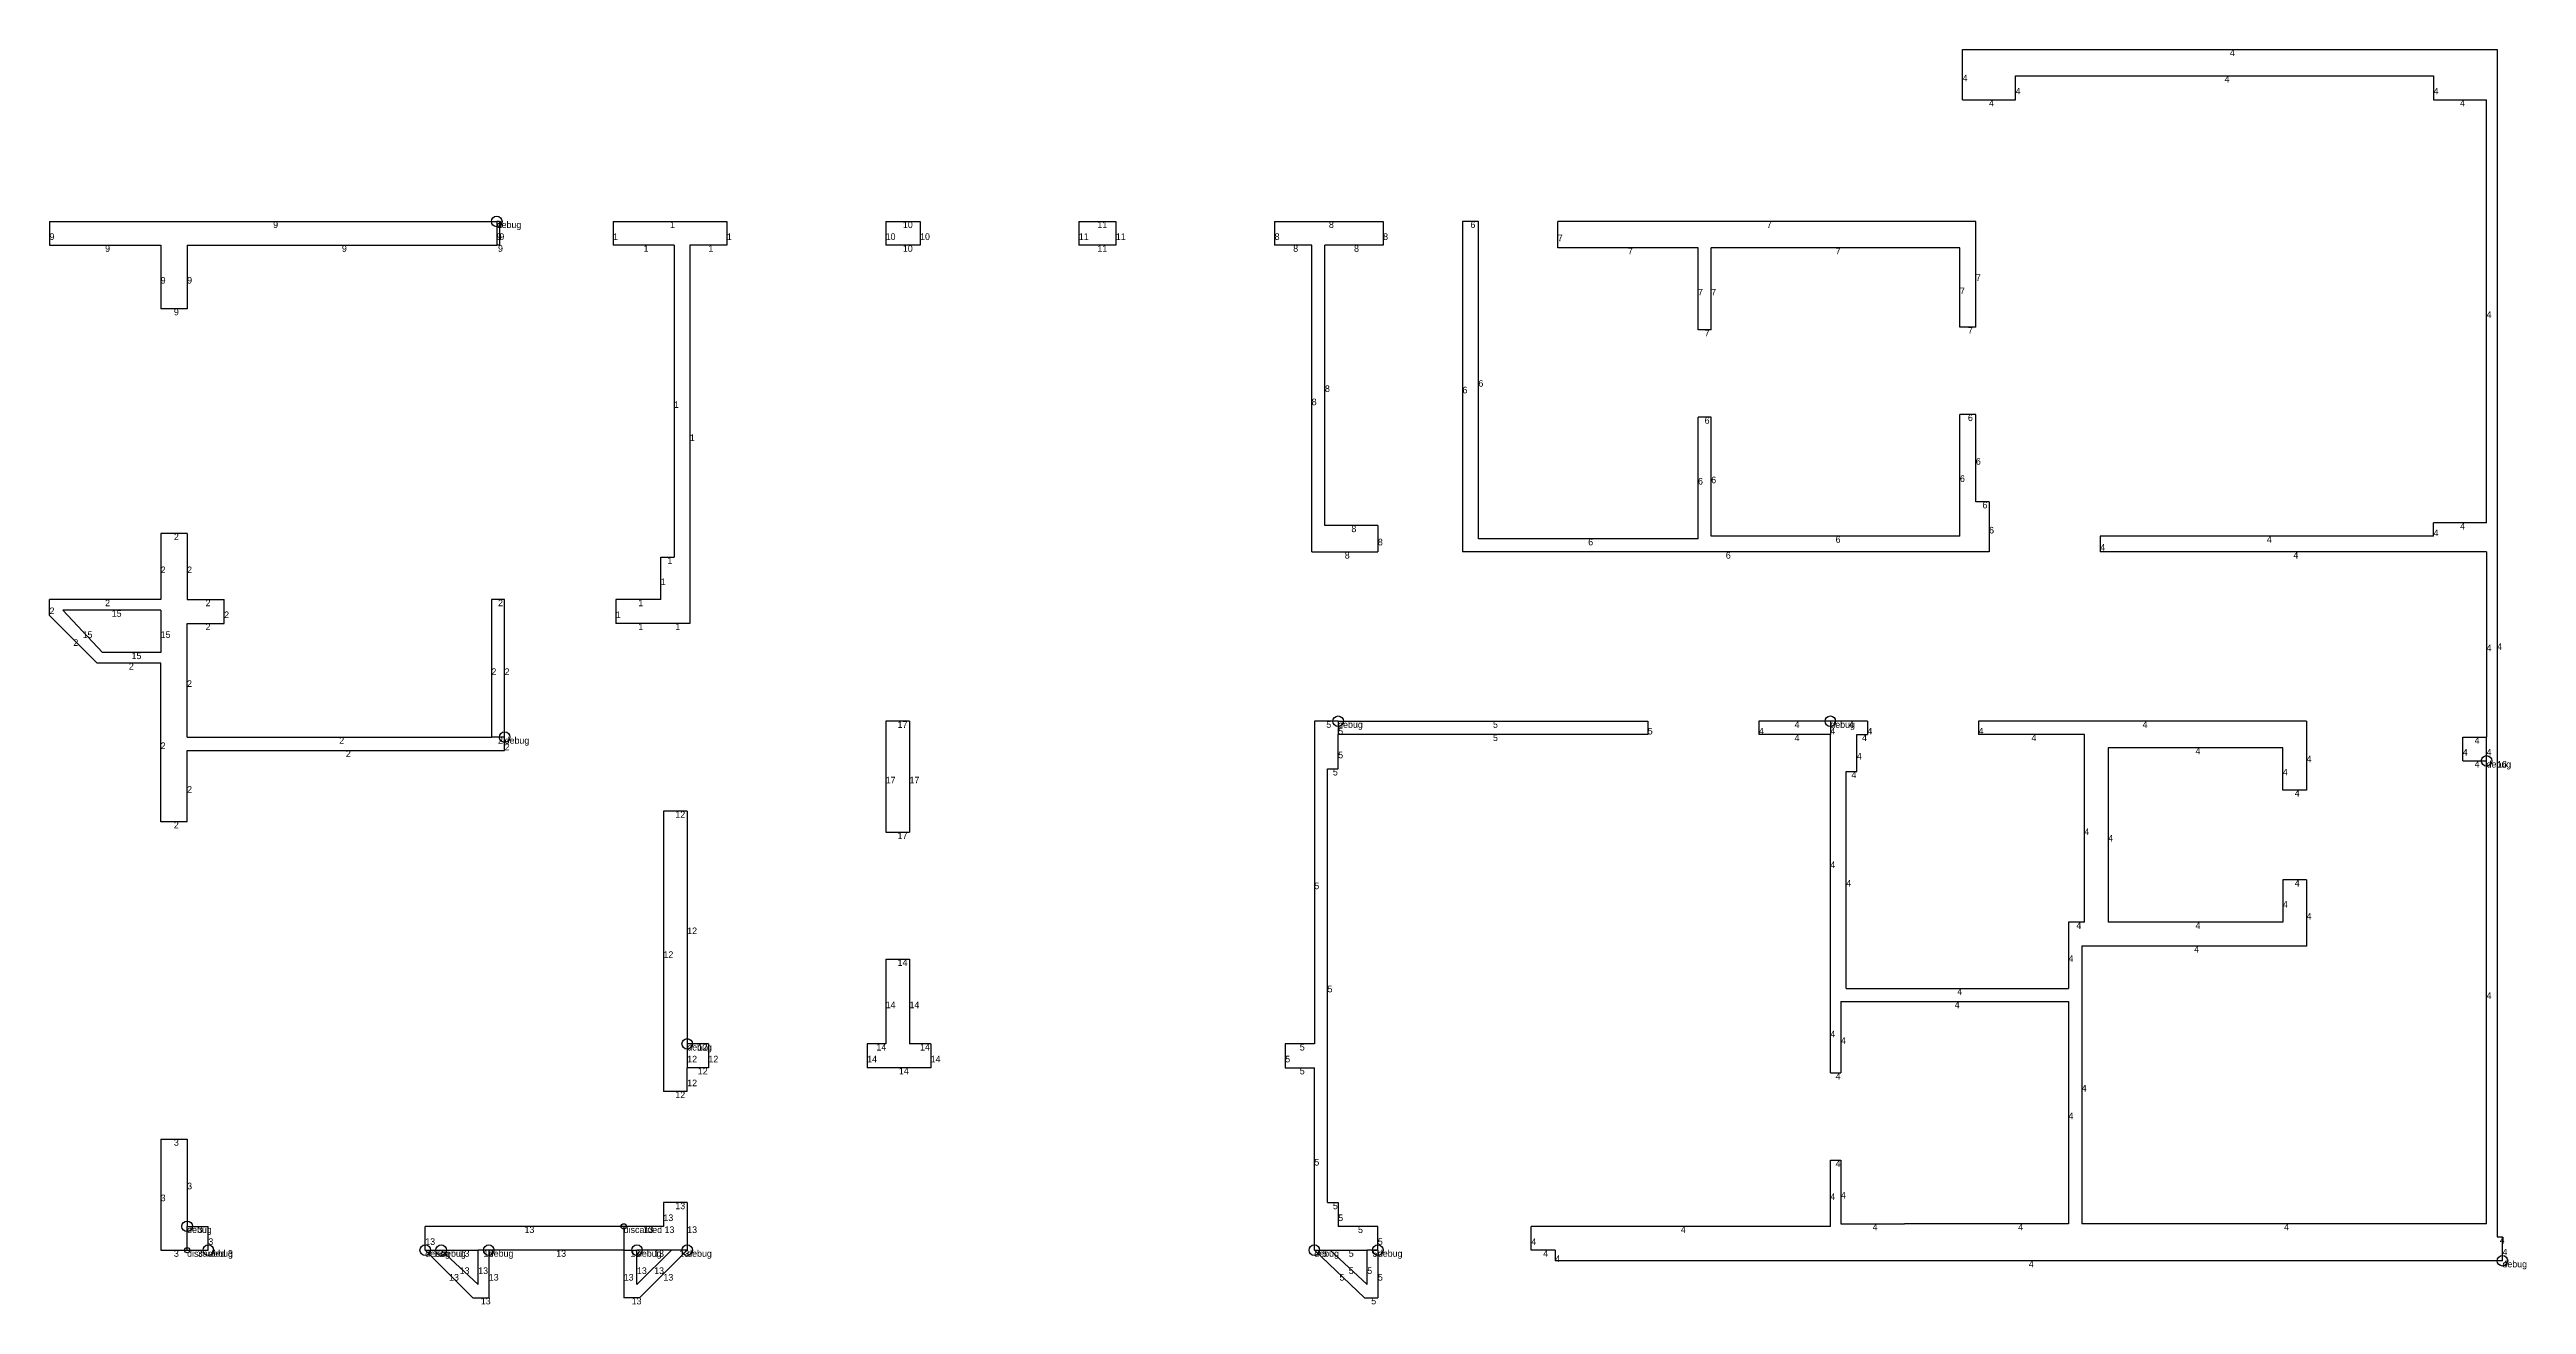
# Model space of a CAD drawing. Header units: metres. Extents: x 473 to 1409, y 563 to 1038.
import ezdxf

# ---------------------------------------------------------------- set-up
doc = ezdxf.new("R2010")
doc.units = ezdxf.units.M
doc.layers.add('WALL_DEBUG', color=7, linetype='Continuous')

msp = doc.modelspace()

# ---------------------------------------------------------------- linework, layer by layer
at = {"layer": 'debug', "color": 2}
for centre in [(642, 973), (645, 778), (960, 784), (1146, 784), (1394, 769), (714, 662), (525, 593), (525, 593), (525, 593), (525, 593), (525, 593), (525, 593), (533, 584), (533, 584), (533, 584), (533, 584), (533, 584), (533, 584), (615, 584), (621, 584), (639, 584), (695, 584), (714, 584), (951, 584), (975, 584), (1400, 580)]:
    msp.add_circle(centre, 2, dxfattribs=at)
at = {"layer": 'debug', "color": 4}
for centre in [(690, 593), (525, 584)]:
    msp.add_circle(centre, 1, dxfattribs=at)
at = {"layer": 'WALL_DEBUG'}
for p, q in [((1196, 1019), (1196, 1038)), ((1196, 1038), (1398, 1038)), ((1196, 1019), (1196, 1038)), ((1196, 1038), (1398, 1038)), ((1196, 1019), (1196, 1038)), ((1196, 1038), (1398, 1038)), ((1196, 1019), (1196, 1038)), ((1196, 1038), (1398, 1038)), ((1196, 1019), (1196, 1038)), ((1196, 1038), (1398, 1038)), ((1196, 1019), (1196, 1038)), ((1196, 1038), (1398, 1038)), ((1196, 1019), (1196, 1038)), ((1196, 1038), (1398, 1038)), ((1398, 1038), (1398, 589)), ((1398, 1038), (1398, 589)), ((1398, 1038), (1398, 589)), ((1398, 1038), (1398, 589)), ((1398, 1038), (1398, 589)), ((1398, 1038), (1398, 589)), ((1398, 1038), (1398, 589)), ((1216, 1019), (1216, 1028)), ((1216, 1028), (1374, 1028)), ((1216, 1019), (1216, 1028)), ((1216, 1028), (1374, 1028)), ((1216, 1019), (1216, 1028)), ((1216, 1028), (1374, 1028)), ((1216, 1019), (1216, 1028)), ((1216, 1028), (1374, 1028)), ((1216, 1019), (1216, 1028)), ((1216, 1028), (1374, 1028)), ((1216, 1019), (1216, 1028)), ((1216, 1028), (1374, 1028)), ((1216, 1019), (1216, 1028)), ((1216, 1028), (1374, 1028)), ((1374, 1028), (1374, 1019)), ((1374, 1028), (1374, 1019)), ((1374, 1028), (1374, 1019)), ((1374, 1028), (1374, 1019)), ((1374, 1028), (1374, 1019)), ((1374, 1028), (1374, 1019)), ((1374, 1028), (1374, 1019)), ((1196, 1019), (1216, 1019)), ((1196, 1019), (1216, 1019)), ((1196, 1019), (1216, 1019)), ((1196, 1019), (1216, 1019)), ((1196, 1019), (1216, 1019)), ((1196, 1019), (1216, 1019)), ((1196, 1019), (1216, 1019)), ((1374, 1019), (1394, 1019)), ((1374, 1019), (1394, 1019)), ((1374, 1019), (1394, 1019)), ((1374, 1019), (1394, 1019)), ((1374, 1019), (1394, 1019)), ((1374, 1019), (1394, 1019)), ((1374, 1019), (1394, 1019)), ((1394, 859), (1394, 1019)), ((1394, 859), (1394, 1019)), ((1394, 859), (1394, 1019)), ((1394, 859), (1394, 1019)), ((1394, 859), (1394, 1019)), ((1394, 859), (1394, 1019)), ((1394, 859), (1394, 1019)), ((473, 973), (473, 964)), ((473, 973), (642, 973)), ((473, 973), (473, 964)), ((473, 973), (642, 973)), ((473, 973), (473, 964)), ((473, 973), (642, 973)), ((473, 973), (473, 964)), ((473, 973), (642, 973)), ((473, 973), (473, 964)), ((473, 973), (642, 973)), ((473, 973), (473, 964)), ((473, 973), (642, 973)), ((473, 973), (473, 964)), ((473, 973), (642, 973)), ((643, 973), (642, 973)), ((642, 973), (642, 964)), ((643, 973), (642, 973)), ((643, 973), (642, 973)), ((643, 973), (642, 973)), ((643, 973), (642, 973)), ((643, 973), (642, 973)), ((643, 973), (642, 973)), ((643, 973), (643, 964)), ((643, 973), (643, 964)), ((643, 973), (643, 964)), ((643, 973), (643, 964)), ((643, 973), (643, 964)), ((643, 973), (643, 964)), ((643, 973), (643, 964)), ((686, 973), (729, 973)), ((686, 973), (686, 964)), ((686, 973), (729, 973)), ((686, 973), (686, 964)), ((686, 973), (729, 973)), ((686, 973), (686, 964)), ((686, 973), (729, 973)), ((686, 973), (686, 964)), ((686, 973), (729, 973)), ((686, 973), (686, 964)), ((686, 973), (729, 973)), ((686, 973), (686, 964)), ((686, 973), (729, 973)), ((686, 973), (686, 964)), ((729, 973), (729, 964)), ((729, 973), (729, 964)), ((729, 973), (729, 964)), ((729, 973), (729, 964)), ((729, 973), (729, 964)), ((729, 973), (729, 964)), ((729, 973), (729, 964)), ((789, 973), (802, 973)), ((789, 973), (789, 964)), ((789, 973), (802, 973)), ((789, 973), (789, 964)), ((789, 973), (802, 973)), ((789, 973), (789, 964)), ((789, 973), (802, 973)), ((789, 973), (789, 964)), ((789, 973), (802, 973)), ((789, 973), (789, 964)), ((789, 973), (802, 973)), ((789, 973), (789, 964)), ((789, 973), (802, 973)), ((789, 973), (789, 964)), ((802, 973), (802, 964)), ((802, 973), (802, 964)), ((802, 973), (802, 964)), ((802, 973), (802, 964)), ((802, 973), (802, 964)), ((802, 973), (802, 964)), ((802, 973), (802, 964)), ((862, 973), (876, 973)), ((862, 973), (862, 964)), ((862, 973), (876, 973)), ((862, 973), (862, 964)), ((862, 973), (876, 973)), ((862, 973), (862, 964)), ((862, 973), (876, 973)), ((862, 973), (862, 964)), ((862, 973), (876, 973)), ((862, 973), (862, 964)), ((862, 973), (876, 973)), ((862, 973), (862, 964)), ((862, 973), (876, 973)), ((862, 973), (862, 964)), ((876, 973), (876, 964)), ((876, 973), (876, 964)), ((876, 973), (876, 964)), ((876, 973), (876, 964)), ((876, 973), (876, 964)), ((876, 973), (876, 964)), ((876, 973), (876, 964)), ((936, 973), (977, 973)), ((936, 973), (936, 964)), ((936, 973), (977, 973)), ((936, 973), (936, 964)), ((936, 973), (977, 973)), ((936, 973), (936, 964)), ((936, 973), (977, 973)), ((936, 973), (936, 964)), ((936, 973), (977, 973)), ((936, 973), (936, 964)), ((936, 973), (977, 973)), ((936, 973), (936, 964)), ((936, 973), (977, 973)), ((936, 973), (936, 964)), ((977, 973), (977, 964)), ((977, 973), (977, 964)), ((977, 973), (977, 964)), ((977, 973), (977, 964)), ((977, 973), (977, 964)), ((977, 973), (977, 964)), ((977, 973), (977, 964)), ((1013, 973), (1007, 973)), ((1007, 973), (1007, 848)), ((1013, 973), (1007, 973)), ((1007, 973), (1007, 848)), ((1013, 973), (1007, 973)), ((1007, 973), (1007, 848)), ((1013, 973), (1007, 973)), ((1007, 973), (1007, 848)), ((1013, 973), (1007, 973)), ((1007, 973), (1007, 848)), ((1013, 973), (1007, 973)), ((1007, 973), (1007, 848)), ((1013, 973), (1007, 973)), ((1007, 973), (1007, 848)), ((1013, 853), (1013, 973)), ((1013, 853), (1013, 973)), ((1013, 853), (1013, 973)), ((1013, 853), (1013, 973)), ((1013, 853), (1013, 973)), ((1013, 853), (1013, 973)), ((1013, 853), (1013, 973)), ((1201, 973), (1043, 973)), ((1043, 963), (1043, 973)), ((1201, 973), (1043, 973)), ((1043, 963), (1043, 973)), ((1201, 973), (1043, 973)), ((1043, 963), (1043, 973)), ((1201, 973), (1043, 973)), ((1043, 963), (1043, 973)), ((1201, 973), (1043, 973)), ((1043, 963), (1043, 973)), ((1201, 973), (1043, 973)), ((1043, 963), (1043, 973)), ((1201, 973), (1043, 973)), ((1043, 963), (1043, 973)), ((1201, 933), (1201, 973)), ((1201, 933), (1201, 973)), ((1201, 933), (1201, 973)), ((1201, 933), (1201, 973)), ((1201, 933), (1201, 973)), ((1201, 933), (1201, 973)), ((1201, 933), (1201, 973)), ((473, 964), (515, 964)), ((473, 964), (515, 964)), ((473, 964), (515, 964)), ((473, 964), (515, 964)), ((473, 964), (515, 964)), ((473, 964), (515, 964)), ((473, 964), (515, 964)), ((515, 964), (515, 940)), ((515, 964), (515, 940)), ((515, 964), (515, 940)), ((515, 964), (515, 940)), ((515, 964), (515, 940)), ((515, 964), (515, 940)), ((515, 964), (515, 940)), ((525, 964), (525, 940)), ((525, 964), (642, 964)), ((525, 964), (525, 940)), ((525, 964), (642, 964)), ((525, 964), (525, 940)), ((525, 964), (642, 964)), ((525, 964), (525, 940)), ((525, 964), (642, 964)), ((525, 964), (525, 940)), ((525, 964), (642, 964)), ((525, 964), (525, 940)), ((525, 964), (642, 964)), ((525, 964), (525, 940)), ((525, 964), (642, 964)), ((643, 964), (642, 964)), ((643, 964), (642, 964)), ((643, 964), (642, 964)), ((643, 964), (642, 964)), ((643, 964), (642, 964)), ((643, 964), (642, 964)), ((643, 964), (642, 964)), ((709, 964), (686, 964)), ((709, 964), (686, 964)), ((709, 964), (686, 964)), ((709, 964), (686, 964)), ((709, 964), (686, 964)), ((709, 964), (686, 964)), ((709, 964), (686, 964)), ((709, 964), (709, 846)), ((709, 964), (709, 846)), ((709, 964), (709, 846)), ((709, 964), (709, 846)), ((709, 964), (709, 846)), ((709, 964), (709, 846)), ((709, 964), (709, 846)), ((729, 964), (715, 964)), ((715, 964), (715, 821)), ((729, 964), (715, 964)), ((715, 964), (715, 821)), ((729, 964), (715, 964)), ((715, 964), (715, 821)), ((729, 964), (715, 964)), ((715, 964), (715, 821)), ((729, 964), (715, 964)), ((715, 964), (715, 821)), ((729, 964), (715, 964)), ((715, 964), (715, 821)), ((729, 964), (715, 964)), ((715, 964), (715, 821)), ((802, 964), (789, 964)), ((802, 964), (789, 964)), ((802, 964), (789, 964)), ((802, 964), (789, 964)), ((802, 964), (789, 964)), ((802, 964), (789, 964)), ((802, 964), (789, 964)), ((876, 964), (862, 964)), ((876, 964), (862, 964)), ((876, 964), (862, 964)), ((876, 964), (862, 964)), ((876, 964), (862, 964)), ((876, 964), (862, 964)), ((876, 964), (862, 964)), ((950, 964), (936, 964)), ((950, 964), (936, 964)), ((950, 964), (936, 964)), ((950, 964), (936, 964)), ((950, 964), (936, 964)), ((950, 964), (936, 964)), ((950, 964), (936, 964)), ((950, 848), (950, 964)), ((950, 848), (950, 964)), ((950, 848), (950, 964)), ((950, 848), (950, 964)), ((950, 848), (950, 964)), ((950, 848), (950, 964)), ((950, 848), (950, 964)), ((955, 858), (955, 964)), ((977, 964), (955, 964)), ((955, 858), (955, 964)), ((977, 964), (955, 964)), ((955, 858), (955, 964)), ((977, 964), (955, 964)), ((955, 858), (955, 964)), ((977, 964), (955, 964)), ((955, 858), (955, 964)), ((977, 964), (955, 964)), ((955, 858), (955, 964)), ((977, 964), (955, 964)), ((955, 858), (955, 964)), ((977, 964), (955, 964)), ((1096, 963), (1043, 963)), ((1096, 963), (1043, 963)), ((1096, 963), (1043, 963)), ((1096, 963), (1043, 963)), ((1096, 963), (1043, 963)), ((1096, 963), (1043, 963)), ((1096, 963), (1043, 963)), ((1096, 932), (1096, 963)), ((1096, 932), (1096, 963)), ((1096, 932), (1096, 963)), ((1096, 932), (1096, 963)), ((1096, 932), (1096, 963)), ((1096, 932), (1096, 963)), ((1096, 932), (1096, 963)), ((1195, 963), (1101, 963)), ((1101, 932), (1101, 963)), ((1195, 963), (1101, 963)), ((1101, 932), (1101, 963)), ((1195, 963), (1101, 963)), ((1101, 932), (1101, 963)), ((1195, 963), (1101, 963)), ((1101, 932), (1101, 963)), ((1195, 963), (1101, 963)), ((1101, 932), (1101, 963)), ((1195, 963), (1101, 963)), ((1101, 932), (1101, 963)), ((1195, 963), (1101, 963)), ((1101, 932), (1101, 963)), ((1195, 933), (1195, 963)), ((1195, 933), (1195, 963)), ((1195, 933), (1195, 963)), ((1195, 933), (1195, 963)), ((1195, 933), (1195, 963)), ((1195, 933), (1195, 963)), ((1195, 933), (1195, 963)), ((525, 940), (515, 940)), ((525, 940), (515, 940)), ((525, 940), (515, 940)), ((525, 940), (515, 940)), ((525, 940), (515, 940)), ((525, 940), (515, 940)), ((525, 940), (515, 940)), ((1101, 932), (1096, 932)), ((1101, 932), (1096, 932)), ((1101, 932), (1096, 932)), ((1101, 932), (1096, 932)), ((1101, 932), (1096, 932)), ((1101, 932), (1096, 932)), ((1101, 932), (1096, 932)), ((1201, 933), (1195, 933)), ((1201, 933), (1195, 933)), ((1201, 933), (1195, 933)), ((1201, 933), (1195, 933)), ((1201, 933), (1195, 933)), ((1201, 933), (1195, 933)), ((1201, 933), (1195, 933)), ((1101, 899), (1096, 899)), ((1096, 853), (1096, 899)), ((1101, 899), (1096, 899)), ((1096, 853), (1096, 899)), ((1101, 899), (1096, 899)), ((1096, 853), (1096, 899)), ((1101, 899), (1096, 899)), ((1096, 853), (1096, 899)), ((1101, 899), (1096, 899)), ((1096, 853), (1096, 899)), ((1101, 899), (1096, 899)), ((1096, 853), (1096, 899)), ((1101, 899), (1096, 899)), ((1096, 853), (1096, 899)), ((1101, 854), (1101, 899)), ((1101, 854), (1101, 899)), ((1101, 854), (1101, 899)), ((1101, 854), (1101, 899)), ((1101, 854), (1101, 899)), ((1101, 854), (1101, 899)), ((1101, 854), (1101, 899)), ((1201, 900), (1195, 900)), ((1195, 854), (1195, 900)), ((1201, 900), (1195, 900)), ((1195, 854), (1195, 900)), ((1201, 900), (1195, 900)), ((1195, 854), (1195, 900)), ((1201, 900), (1195, 900)), ((1195, 854), (1195, 900)), ((1201, 900), (1195, 900)), ((1195, 854), (1195, 900)), ((1201, 900), (1195, 900)), ((1195, 854), (1195, 900)), ((1201, 900), (1195, 900)), ((1195, 854), (1195, 900)), ((1201, 867), (1201, 900)), ((1201, 867), (1201, 900)), ((1201, 867), (1201, 900)), ((1201, 867), (1201, 900)), ((1201, 867), (1201, 900)), ((1201, 867), (1201, 900)), ((1201, 867), (1201, 900)), ((1206, 867), (1201, 867)), ((1206, 867), (1201, 867)), ((1206, 867), (1201, 867)), ((1206, 867), (1201, 867)), ((1206, 867), (1201, 867)), ((1206, 867), (1201, 867)), ((1206, 867), (1201, 867)), ((1206, 867), (1206, 848)), ((1206, 867), (1206, 848)), ((1206, 867), (1206, 848)), ((1206, 867), (1206, 848)), ((1206, 867), (1206, 848)), ((1206, 867), (1206, 848)), ((1206, 867), (1206, 848)), ((525, 855), (515, 855)), ((515, 855), (515, 830)), ((525, 855), (515, 855)), ((515, 855), (515, 830)), ((525, 855), (515, 855)), ((515, 855), (515, 830)), ((525, 855), (515, 855)), ((515, 855), (515, 830)), ((525, 855), (515, 855)), ((515, 855), (515, 830)), ((525, 855), (515, 855)), ((515, 855), (515, 830)), ((525, 855), (515, 855)), ((515, 855), (515, 830)), ((525, 855), (525, 830)), ((525, 855), (525, 830)), ((525, 855), (525, 830)), ((525, 855), (525, 830)), ((525, 855), (525, 830)), ((525, 855), (525, 830)), ((525, 855), (525, 830)), ((975, 858), (955, 858)), ((975, 858), (955, 858)), ((975, 858), (955, 858)), ((975, 858), (955, 858)), ((975, 858), (955, 858)), ((975, 858), (955, 858)), ((975, 858), (955, 858)), ((975, 858), (975, 848)), ((975, 858), (975, 848)), ((975, 858), (975, 848)), ((975, 858), (975, 848)), ((975, 858), (975, 848)), ((975, 858), (975, 848)), ((975, 858), (975, 848)), ((1096, 853), (1013, 853)), ((1096, 853), (1013, 853)), ((1096, 853), (1013, 853)), ((1096, 853), (1013, 853)), ((1096, 853), (1013, 853)), ((1096, 853), (1013, 853)), ((1096, 853), (1013, 853)), ((1195, 854), (1101, 854)), ((1195, 854), (1101, 854)), ((1195, 854), (1101, 854)), ((1195, 854), (1101, 854)), ((1195, 854), (1101, 854)), ((1195, 854), (1101, 854)), ((1195, 854), (1101, 854)), ((1374, 854), (1248, 854)), ((1248, 854), (1248, 848)), ((1374, 854), (1248, 854)), ((1248, 854), (1248, 848)), ((1374, 854), (1248, 854)), ((1248, 854), (1248, 848)), ((1374, 854), (1248, 854)), ((1248, 854), (1248, 848)), ((1374, 854), (1248, 854)), ((1248, 854), (1248, 848)), ((1374, 854), (1248, 854)), ((1248, 854), (1248, 848)), ((1374, 854), (1248, 854)), ((1248, 854), (1248, 848)), ((1374, 854), (1374, 859)), ((1394, 859), (1374, 859)), ((1374, 854), (1374, 859)), ((1394, 859), (1374, 859)), ((1374, 854), (1374, 859)), ((1394, 859), (1374, 859)), ((1374, 854), (1374, 859)), ((1394, 859), (1374, 859)), ((1374, 854), (1374, 859)), ((1394, 859), (1374, 859)), ((1374, 854), (1374, 859)), ((1394, 859), (1374, 859)), ((1374, 854), (1374, 859)), ((1394, 859), (1374, 859)), ((704, 830), (704, 846)), ((704, 846), (709, 846)), ((704, 830), (704, 846)), ((704, 846), (709, 846)), ((704, 830), (704, 846)), ((704, 846), (709, 846)), ((704, 830), (704, 846)), ((704, 846), (709, 846)), ((704, 830), (704, 846)), ((704, 846), (709, 846)), ((704, 830), (704, 846)), ((704, 846), (709, 846)), ((704, 830), (704, 846)), ((704, 846), (709, 846)), ((950, 848), (975, 848)), ((950, 848), (975, 848)), ((950, 848), (975, 848)), ((950, 848), (975, 848)), ((950, 848), (975, 848)), ((950, 848), (975, 848)), ((950, 848), (975, 848)), ((1206, 848), (1007, 848)), ((1206, 848), (1007, 848)), ((1206, 848), (1007, 848)), ((1206, 848), (1007, 848)), ((1206, 848), (1007, 848)), ((1206, 848), (1007, 848)), ((1206, 848), (1007, 848)), ((1394, 848), (1248, 848)), ((1394, 848), (1248, 848)), ((1394, 848), (1248, 848)), ((1394, 848), (1248, 848)), ((1394, 848), (1248, 848)), ((1394, 848), (1248, 848)), ((1394, 848), (1248, 848)), ((1394, 848), (1394, 778)), ((1394, 848), (1394, 778)), ((1394, 848), (1394, 778)), ((1394, 848), (1394, 778)), ((1394, 848), (1394, 778)), ((1394, 848), (1394, 778)), ((1394, 848), (1394, 778)), ((515, 830), (473, 830)), ((473, 824), (473, 830)), ((515, 830), (473, 830)), ((473, 824), (473, 830)), ((515, 830), (473, 830)), ((473, 824), (473, 830)), ((515, 830), (473, 830)), ((473, 824), (473, 830)), ((515, 830), (473, 830)), ((473, 824), (473, 830)), ((515, 830), (473, 830)), ((473, 824), (473, 830)), ((515, 830), (473, 830)), ((473, 824), (473, 830)), ((491, 806), (473, 824)), ((491, 806), (473, 824)), ((491, 806), (473, 824)), ((491, 806), (473, 824)), ((491, 806), (473, 824)), ((491, 806), (473, 824)), ((491, 806), (473, 824)), ((515, 826), (478, 826)), ((493, 810), (478, 826)), ((515, 826), (478, 826)), ((493, 810), (478, 826)), ((515, 826), (478, 826)), ((493, 810), (478, 826)), ((515, 826), (478, 826)), ((493, 810), (478, 826)), ((515, 826), (478, 826)), ((493, 810), (478, 826)), ((515, 826), (478, 826)), ((493, 810), (478, 826)), ((515, 826), (478, 826)), ((493, 810), (478, 826)), ((515, 826), (515, 810)), ((515, 826), (515, 810)), ((515, 826), (515, 810)), ((515, 826), (515, 810)), ((515, 826), (515, 810)), ((515, 826), (515, 810)), ((515, 826), (515, 810)), ((525, 830), (539, 830)), ((525, 830), (539, 830)), ((525, 830), (539, 830)), ((525, 830), (539, 830)), ((525, 830), (539, 830)), ((525, 830), (539, 830)), ((525, 830), (539, 830)), ((539, 821), (539, 830)), ((539, 821), (539, 830)), ((539, 821), (539, 830)), ((539, 821), (539, 830)), ((539, 821), (539, 830)), ((539, 821), (539, 830)), ((539, 821), (539, 830)), ((645, 830), (640, 830)), ((640, 830), (640, 778)), ((645, 830), (640, 830)), ((640, 830), (640, 778)), ((645, 830), (640, 830)), ((640, 830), (640, 778)), ((645, 830), (640, 830)), ((640, 830), (640, 778)), ((645, 830), (640, 830)), ((640, 830), (640, 778)), ((645, 830), (640, 830)), ((640, 830), (640, 778)), ((645, 830), (640, 830)), ((640, 830), (640, 778)), ((645, 778), (645, 830)), ((645, 778), (645, 830)), ((645, 778), (645, 830)), ((645, 778), (645, 830)), ((645, 778), (645, 830)), ((645, 778), (645, 830)), ((645, 778), (645, 830)), ((704, 830), (687, 830)), ((687, 830), (687, 821)), ((704, 830), (687, 830)), ((687, 830), (687, 821)), ((704, 830), (687, 830)), ((687, 830), (687, 821)), ((704, 830), (687, 830)), ((687, 830), (687, 821)), ((704, 830), (687, 830)), ((687, 830), (687, 821)), ((704, 830), (687, 830)), ((687, 830), (687, 821)), ((704, 830), (687, 830)), ((687, 830), (687, 821)), ((525, 778), (525, 821)), ((525, 821), (539, 821)), ((525, 778), (525, 821)), ((525, 821), (539, 821)), ((525, 778), (525, 821)), ((525, 821), (539, 821)), ((525, 778), (525, 821)), ((525, 821), (539, 821)), ((525, 778), (525, 821)), ((525, 821), (539, 821)), ((525, 778), (525, 821)), ((525, 821), (539, 821)), ((525, 778), (525, 821)), ((525, 821), (539, 821)), ((704, 821), (687, 821)), ((704, 821), (687, 821)), ((704, 821), (687, 821)), ((704, 821), (687, 821)), ((704, 821), (687, 821)), ((704, 821), (687, 821)), ((704, 821), (687, 821)), ((715, 821), (704, 821)), ((715, 821), (704, 821)), ((715, 821), (704, 821)), ((715, 821), (704, 821)), ((715, 821), (704, 821)), ((715, 821), (704, 821)), ((715, 821), (704, 821)), ((515, 806), (491, 806)), ((515, 806), (491, 806)), ((515, 806), (491, 806)), ((515, 806), (491, 806)), ((515, 806), (491, 806)), ((515, 806), (491, 806)), ((515, 806), (491, 806)), ((515, 810), (493, 810)), ((515, 810), (493, 810)), ((515, 810), (493, 810)), ((515, 810), (493, 810)), ((515, 810), (493, 810)), ((515, 810), (493, 810)), ((515, 810), (493, 810)), ((515, 746), (515, 806)), ((515, 746), (515, 806)), ((515, 746), (515, 806)), ((515, 746), (515, 806)), ((515, 746), (515, 806)), ((515, 746), (515, 806)), ((515, 746), (515, 806)), ((525, 778), (640, 778)), ((525, 778), (640, 778)), ((525, 778), (640, 778)), ((525, 778), (640, 778)), ((525, 778), (640, 778)), ((525, 778), (640, 778)), ((525, 778), (640, 778)), ((645, 778), (640, 778)), ((645, 773), (645, 778)), ((645, 773), (645, 778)), ((645, 773), (645, 778)), ((645, 773), (645, 778)), ((645, 773), (645, 778)), ((645, 773), (645, 778)), ((645, 773), (645, 778)), ((798, 784), (789, 784)), ((789, 784), (789, 742)), ((798, 784), (789, 784)), ((789, 784), (789, 742)), ((798, 784), (789, 784)), ((789, 784), (789, 742)), ((798, 784), (789, 784)), ((789, 784), (789, 742)), ((798, 784), (789, 784)), ((789, 784), (789, 742)), ((798, 784), (789, 784)), ((789, 784), (789, 742)), ((798, 784), (789, 784)), ((789, 784), (789, 742)), ((798, 784), (798, 742)), ((798, 784), (798, 742)), ((798, 784), (798, 742)), ((798, 784), (798, 742)), ((798, 784), (798, 742)), ((798, 784), (798, 742)), ((798, 784), (798, 742)), ((960, 784), (951, 784)), ((951, 784), (951, 662)), ((960, 784), (951, 784)), ((951, 784), (951, 662)), ((960, 784), (951, 784)), ((951, 784), (951, 662)), ((960, 784), (951, 784)), ((951, 784), (951, 662)), ((960, 784), (951, 784)), ((951, 784), (951, 662)), ((960, 784), (951, 784)), ((951, 784), (951, 662)), ((960, 784), (951, 784)), ((951, 784), (951, 662)), ((960, 784), (1077, 784)), ((960, 784), (960, 779)), ((960, 784), (1077, 784)), ((960, 784), (1077, 784)), ((960, 784), (1077, 784)), ((960, 784), (1077, 784)), ((960, 784), (1077, 784)), ((960, 784), (1077, 784)), ((960, 766), (960, 779)), ((1077, 779), (960, 779)), ((960, 766), (960, 779)), ((1077, 779), (960, 779)), ((960, 766), (960, 779)), ((1077, 779), (960, 779)), ((960, 766), (960, 779)), ((1077, 779), (960, 779)), ((960, 766), (960, 779)), ((1077, 779), (960, 779)), ((960, 766), (960, 779)), ((1077, 779), (960, 779)), ((960, 766), (960, 779)), ((1077, 779), (960, 779)), ((1077, 784), (1077, 779)), ((1077, 784), (1077, 779)), ((1077, 784), (1077, 779)), ((1077, 784), (1077, 779)), ((1077, 784), (1077, 779)), ((1077, 784), (1077, 779)), ((1077, 784), (1077, 779)), ((1146, 784), (1119, 784)), ((1119, 784), (1119, 779)), ((1146, 784), (1119, 784)), ((1119, 784), (1119, 779)), ((1146, 784), (1119, 784)), ((1119, 784), (1119, 779)), ((1146, 784), (1119, 784)), ((1119, 784), (1119, 779)), ((1146, 784), (1119, 784)), ((1119, 784), (1119, 779)), ((1146, 784), (1119, 784)), ((1119, 784), (1119, 779)), ((1146, 784), (1119, 784)), ((1119, 784), (1119, 779)), ((1146, 779), (1119, 779)), ((1146, 779), (1119, 779)), ((1146, 779), (1119, 779)), ((1146, 779), (1119, 779)), ((1146, 779), (1119, 779)), ((1146, 779), (1119, 779)), ((1146, 779), (1119, 779)), ((1160, 784), (1146, 784)), ((1146, 784), (1146, 779)), ((1160, 784), (1146, 784)), ((1160, 784), (1146, 784)), ((1160, 784), (1146, 784)), ((1160, 784), (1146, 784)), ((1160, 784), (1146, 784)), ((1160, 784), (1146, 784)), ((1146, 683), (1146, 779)), ((1146, 683), (1146, 779)), ((1146, 683), (1146, 779)), ((1146, 683), (1146, 779)), ((1146, 683), (1146, 779)), ((1146, 683), (1146, 779)), ((1146, 683), (1146, 779)), ((1156, 765), (1156, 779)), ((1156, 779), (1160, 779)), ((1156, 765), (1156, 779)), ((1156, 779), (1160, 779)), ((1156, 765), (1156, 779)), ((1156, 779), (1160, 779)), ((1156, 765), (1156, 779)), ((1156, 779), (1160, 779)), ((1156, 765), (1156, 779)), ((1156, 779), (1160, 779)), ((1156, 765), (1156, 779)), ((1156, 779), (1160, 779)), ((1156, 765), (1156, 779)), ((1156, 779), (1160, 779)), ((1160, 784), (1160, 779)), ((1160, 784), (1160, 779)), ((1160, 784), (1160, 779)), ((1160, 784), (1160, 779)), ((1160, 784), (1160, 779)), ((1160, 784), (1160, 779)), ((1160, 784), (1160, 779)), ((1326, 784), (1202, 784)), ((1202, 784), (1202, 779)), ((1326, 784), (1202, 784)), ((1202, 784), (1202, 779)), ((1326, 784), (1202, 784)), ((1202, 784), (1202, 779)), ((1326, 784), (1202, 784)), ((1202, 784), (1202, 779)), ((1326, 784), (1202, 784)), ((1202, 784), (1202, 779)), ((1326, 784), (1202, 784)), ((1202, 784), (1202, 779)), ((1326, 784), (1202, 784)), ((1202, 784), (1202, 779)), ((1242, 779), (1202, 779)), ((1242, 779), (1202, 779)), ((1242, 779), (1202, 779)), ((1242, 779), (1202, 779)), ((1242, 779), (1202, 779)), ((1242, 779), (1202, 779)), ((1242, 779), (1202, 779)), ((1242, 708), (1242, 779)), ((1242, 708), (1242, 779)), ((1242, 708), (1242, 779)), ((1242, 708), (1242, 779)), ((1242, 708), (1242, 779)), ((1242, 708), (1242, 779)), ((1242, 708), (1242, 779)), ((1326, 784), (1326, 758)), ((1326, 784), (1326, 758)), ((1326, 784), (1326, 758)), ((1326, 784), (1326, 758)), ((1326, 784), (1326, 758)), ((1326, 784), (1326, 758)), ((1326, 784), (1326, 758)), ((1385, 769), (1385, 778)), ((1385, 778), (1394, 778)), ((1385, 769), (1385, 778)), ((1385, 778), (1394, 778)), ((1385, 769), (1385, 778)), ((1385, 778), (1394, 778)), ((1385, 769), (1385, 778)), ((1385, 778), (1394, 778)), ((1385, 769), (1385, 778)), ((1385, 778), (1394, 778)), ((1385, 769), (1385, 778)), ((1385, 778), (1394, 778)), ((1385, 769), (1385, 778)), ((1385, 778), (1394, 778)), ((1394, 769), (1394, 778)), ((525, 746), (525, 773)), ((525, 773), (645, 773)), ((525, 746), (525, 773)), ((525, 773), (645, 773)), ((525, 746), (525, 773)), ((525, 773), (645, 773)), ((525, 746), (525, 773)), ((525, 773), (645, 773)), ((525, 746), (525, 773)), ((525, 773), (645, 773)), ((525, 746), (525, 773)), ((525, 773), (645, 773)), ((525, 746), (525, 773)), ((525, 773), (645, 773)), ((1317, 774), (1251, 774)), ((1251, 774), (1251, 708)), ((1317, 774), (1251, 774)), ((1251, 774), (1251, 708)), ((1317, 774), (1251, 774)), ((1251, 774), (1251, 708)), ((1317, 774), (1251, 774)), ((1251, 774), (1251, 708)), ((1317, 774), (1251, 774)), ((1251, 774), (1251, 708)), ((1317, 774), (1251, 774)), ((1251, 774), (1251, 708)), ((1317, 774), (1251, 774)), ((1251, 774), (1251, 708)), ((1317, 758), (1317, 774)), ((1317, 758), (1317, 774)), ((1317, 758), (1317, 774)), ((1317, 758), (1317, 774)), ((1317, 758), (1317, 774)), ((1317, 758), (1317, 774)), ((1317, 758), (1317, 774)), ((1385, 769), (1394, 769)), ((1385, 769), (1394, 769)), ((1385, 769), (1394, 769)), ((1385, 769), (1394, 769)), ((1385, 769), (1394, 769)), ((1385, 769), (1394, 769)), ((1385, 769), (1394, 769)), ((1394, 594), (1394, 769)), ((1394, 594), (1394, 769)), ((1394, 594), (1394, 769)), ((1394, 594), (1394, 769)), ((1394, 594), (1394, 769)), ((1394, 594), (1394, 769)), ((1394, 594), (1394, 769)), ((1398, 769), (1398, 769)), ((1398, 769), (1398, 769)), ((1398, 769), (1398, 769)), ((1398, 769), (1398, 769)), ((1398, 769), (1398, 769)), ((1398, 769), (1398, 769)), ((1398, 769), (1398, 769)), ((956, 602), (956, 766)), ((956, 766), (960, 766)), ((956, 602), (956, 766)), ((956, 766), (960, 766)), ((956, 602), (956, 766)), ((956, 766), (960, 766)), ((956, 602), (956, 766)), ((956, 766), (960, 766)), ((956, 602), (956, 766)), ((956, 766), (960, 766)), ((956, 602), (956, 766)), ((956, 766), (960, 766)), ((956, 602), (956, 766)), ((956, 766), (960, 766)), ((1152, 683), (1152, 765)), ((1152, 765), (1156, 765)), ((1152, 683), (1152, 765)), ((1152, 765), (1156, 765)), ((1152, 683), (1152, 765)), ((1152, 765), (1156, 765)), ((1152, 683), (1152, 765)), ((1152, 765), (1156, 765)), ((1152, 683), (1152, 765)), ((1152, 765), (1156, 765)), ((1152, 683), (1152, 765)), ((1152, 765), (1156, 765)), ((1152, 683), (1152, 765)), ((1152, 765), (1156, 765)), ((714, 750), (705, 750)), ((705, 750), (705, 644)), ((714, 750), (705, 750)), ((705, 750), (705, 644)), ((714, 750), (705, 750)), ((705, 750), (705, 644)), ((714, 750), (705, 750)), ((705, 750), (705, 644)), ((714, 750), (705, 750)), ((705, 750), (705, 644)), ((714, 750), (705, 750)), ((705, 750), (705, 644)), ((714, 750), (705, 750)), ((705, 750), (705, 644)), ((714, 750), (714, 662)), ((714, 750), (714, 662)), ((714, 750), (714, 662)), ((714, 750), (714, 662)), ((714, 750), (714, 662)), ((714, 750), (714, 662)), ((714, 750), (714, 662)), ((1326, 758), (1317, 758)), ((1326, 758), (1317, 758)), ((1326, 758), (1317, 758)), ((1326, 758), (1317, 758)), ((1326, 758), (1317, 758)), ((1326, 758), (1317, 758)), ((1326, 758), (1317, 758)), ((525, 746), (515, 746)), ((525, 746), (515, 746)), ((525, 746), (515, 746)), ((525, 746), (515, 746)), ((525, 746), (515, 746)), ((525, 746), (515, 746)), ((525, 746), (515, 746)), ((789, 742), (798, 742)), ((789, 742), (798, 742)), ((789, 742), (798, 742)), ((789, 742), (798, 742)), ((789, 742), (798, 742)), ((789, 742), (798, 742)), ((789, 742), (798, 742)), ((1326, 724), (1317, 724)), ((1317, 724), (1317, 708)), ((1326, 724), (1317, 724)), ((1317, 724), (1317, 708)), ((1326, 724), (1317, 724)), ((1317, 724), (1317, 708)), ((1326, 724), (1317, 724)), ((1317, 724), (1317, 708)), ((1326, 724), (1317, 724)), ((1317, 724), (1317, 708)), ((1326, 724), (1317, 724)), ((1317, 724), (1317, 708)), ((1326, 724), (1317, 724)), ((1317, 724), (1317, 708)), ((1326, 724), (1326, 699)), ((1326, 724), (1326, 699)), ((1326, 724), (1326, 699)), ((1326, 724), (1326, 699)), ((1326, 724), (1326, 699)), ((1326, 724), (1326, 699)), ((1326, 724), (1326, 699)), ((1242, 708), (1236, 708)), ((1236, 708), (1236, 683)), ((1242, 708), (1236, 708)), ((1236, 708), (1236, 683)), ((1242, 708), (1236, 708)), ((1236, 708), (1236, 683)), ((1242, 708), (1236, 708)), ((1236, 708), (1236, 683)), ((1242, 708), (1236, 708)), ((1236, 708), (1236, 683)), ((1242, 708), (1236, 708)), ((1236, 708), (1236, 683)), ((1242, 708), (1236, 708)), ((1236, 708), (1236, 683)), ((1317, 708), (1251, 708)), ((1317, 708), (1251, 708)), ((1317, 708), (1251, 708)), ((1317, 708), (1251, 708)), ((1317, 708), (1251, 708)), ((1317, 708), (1251, 708)), ((1317, 708), (1251, 708)), ((789, 694), (789, 662)), ((789, 694), (798, 694)), ((789, 694), (789, 662)), ((789, 694), (798, 694)), ((789, 694), (789, 662)), ((789, 694), (798, 694)), ((789, 694), (789, 662)), ((789, 694), (798, 694)), ((789, 694), (789, 662)), ((789, 694), (798, 694)), ((789, 694), (789, 662)), ((789, 694), (798, 694)), ((789, 694), (789, 662)), ((789, 694), (798, 694)), ((798, 694), (798, 662)), ((798, 694), (798, 662)), ((798, 694), (798, 662)), ((798, 694), (798, 662)), ((798, 694), (798, 662)), ((798, 694), (798, 662)), ((798, 694), (798, 662)), ((1326, 699), (1241, 699)), ((1241, 699), (1241, 594)), ((1326, 699), (1241, 699)), ((1241, 699), (1241, 594)), ((1326, 699), (1241, 699)), ((1241, 699), (1241, 594)), ((1326, 699), (1241, 699)), ((1241, 699), (1241, 594)), ((1326, 699), (1241, 699)), ((1241, 699), (1241, 594)), ((1326, 699), (1241, 699)), ((1241, 699), (1241, 594)), ((1326, 699), (1241, 699)), ((1241, 699), (1241, 594)), ((1146, 651), (1146, 683)), ((1146, 651), (1146, 683)), ((1146, 651), (1146, 683)), ((1146, 651), (1146, 683)), ((1146, 651), (1146, 683)), ((1146, 651), (1146, 683)), ((1146, 651), (1146, 683)), ((1150, 678), (1150, 651)), ((1150, 678), (1236, 678)), ((1150, 678), (1150, 651)), ((1150, 678), (1236, 678)), ((1150, 678), (1150, 651)), ((1150, 678), (1236, 678)), ((1150, 678), (1150, 651)), ((1150, 678), (1236, 678)), ((1150, 678), (1150, 651)), ((1150, 678), (1236, 678)), ((1150, 678), (1150, 651)), ((1150, 678), (1236, 678)), ((1150, 678), (1150, 651)), ((1150, 678), (1236, 678)), ((1152, 683), (1236, 683)), ((1152, 683), (1236, 683)), ((1152, 683), (1236, 683)), ((1152, 683), (1236, 683)), ((1152, 683), (1236, 683)), ((1152, 683), (1236, 683)), ((1152, 683), (1236, 683)), ((1236, 678), (1236, 594)), ((1236, 678), (1236, 594)), ((1236, 678), (1236, 594)), ((1236, 678), (1236, 594)), ((1236, 678), (1236, 594)), ((1236, 678), (1236, 594)), ((1236, 678), (1236, 594)), ((722, 662), (714, 662)), ((714, 662), (714, 653)), ((722, 662), (714, 662)), ((722, 662), (714, 662)), ((722, 662), (714, 662)), ((722, 662), (714, 662)), ((722, 662), (714, 662)), ((722, 662), (714, 662)), ((722, 662), (722, 653)), ((722, 662), (722, 653)), ((722, 662), (722, 653)), ((722, 662), (722, 653)), ((722, 662), (722, 653)), ((722, 662), (722, 653)), ((722, 662), (722, 653)), ((789, 662), (782, 662)), ((782, 662), (782, 653)), ((789, 662), (782, 662)), ((782, 662), (782, 653)), ((789, 662), (782, 662)), ((782, 662), (782, 653)), ((789, 662), (782, 662)), ((782, 662), (782, 653)), ((789, 662), (782, 662)), ((782, 662), (782, 653)), ((789, 662), (782, 662)), ((782, 662), (782, 653)), ((789, 662), (782, 662)), ((782, 662), (782, 653)), ((806, 662), (798, 662)), ((806, 662), (798, 662)), ((806, 662), (798, 662)), ((806, 662), (798, 662)), ((806, 662), (798, 662)), ((806, 662), (798, 662)), ((806, 662), (798, 662)), ((806, 662), (806, 653)), ((806, 662), (806, 653)), ((806, 662), (806, 653)), ((806, 662), (806, 653)), ((806, 662), (806, 653)), ((806, 662), (806, 653)), ((806, 662), (806, 653)), ((951, 662), (940, 662)), ((940, 662), (940, 653)), ((951, 662), (940, 662)), ((940, 662), (940, 653)), ((951, 662), (940, 662)), ((940, 662), (940, 653)), ((951, 662), (940, 662)), ((940, 662), (940, 653)), ((951, 662), (940, 662)), ((940, 662), (940, 653)), ((951, 662), (940, 662)), ((940, 662), (940, 653)), ((951, 662), (940, 662)), ((940, 662), (940, 653)), ((714, 644), (714, 653)), ((722, 653), (714, 653)), ((714, 644), (714, 653)), ((722, 653), (714, 653)), ((714, 644), (714, 653)), ((722, 653), (714, 653)), ((714, 644), (714, 653)), ((722, 653), (714, 653)), ((714, 644), (714, 653)), ((722, 653), (714, 653)), ((714, 644), (714, 653)), ((722, 653), (714, 653)), ((714, 644), (714, 653)), ((722, 653), (714, 653)), ((806, 653), (782, 653)), ((806, 653), (782, 653)), ((806, 653), (782, 653)), ((806, 653), (782, 653)), ((806, 653), (782, 653)), ((806, 653), (782, 653)), ((806, 653), (782, 653)), ((940, 653), (951, 653)), ((940, 653), (951, 653)), ((940, 653), (951, 653)), ((940, 653), (951, 653)), ((940, 653), (951, 653)), ((940, 653), (951, 653)), ((940, 653), (951, 653)), ((951, 584), (951, 653)), ((951, 584), (951, 653)), ((951, 584), (951, 653)), ((951, 584), (951, 653)), ((951, 584), (951, 653)), ((951, 584), (951, 653)), ((951, 584), (951, 653)), ((1146, 651), (1150, 651)), ((1146, 651), (1150, 651)), ((1146, 651), (1150, 651)), ((1146, 651), (1150, 651)), ((1146, 651), (1150, 651)), ((1146, 651), (1150, 651)), ((1146, 651), (1150, 651)), ((714, 644), (705, 644)), ((714, 644), (705, 644)), ((714, 644), (705, 644)), ((714, 644), (705, 644)), ((714, 644), (705, 644)), ((714, 644), (705, 644)), ((714, 644), (705, 644)), ((515, 626), (515, 584)), ((515, 626), (525, 626)), ((515, 626), (515, 584)), ((515, 626), (525, 626)), ((515, 626), (515, 584)), ((515, 626), (525, 626)), ((515, 626), (515, 584)), ((515, 626), (525, 626)), ((515, 626), (515, 584)), ((515, 626), (525, 626)), ((515, 626), (515, 584)), ((515, 626), (525, 626)), ((515, 626), (515, 584)), ((515, 626), (525, 626)), ((525, 626), (525, 593)), ((525, 626), (525, 593)), ((525, 626), (525, 593)), ((525, 626), (525, 593)), ((525, 626), (525, 593)), ((525, 626), (525, 593)), ((525, 626), (525, 593)), ((1146, 593), (1146, 618)), ((1146, 618), (1150, 618)), ((1146, 593), (1146, 618)), ((1146, 618), (1150, 618)), ((1146, 593), (1146, 618)), ((1146, 618), (1150, 618)), ((1146, 593), (1146, 618)), ((1146, 618), (1150, 618)), ((1146, 593), (1146, 618)), ((1146, 618), (1150, 618)), ((1146, 593), (1146, 618)), ((1146, 618), (1150, 618)), ((1146, 593), (1146, 618)), ((1146, 618), (1150, 618)), ((1150, 618), (1150, 594)), ((1150, 618), (1150, 594)), ((1150, 618), (1150, 594)), ((1150, 618), (1150, 594)), ((1150, 618), (1150, 594)), ((1150, 618), (1150, 594)), ((1150, 618), (1150, 594)), ((714, 602), (705, 602)), ((705, 602), (705, 593)), ((714, 602), (705, 602)), ((705, 602), (705, 593)), ((714, 602), (705, 602)), ((705, 602), (705, 593)), ((714, 602), (705, 602)), ((705, 602), (705, 593)), ((714, 602), (705, 602)), ((705, 602), (705, 593)), ((714, 602), (705, 602)), ((705, 602), (705, 593)), ((714, 602), (705, 602)), ((705, 602), (705, 593)), ((714, 602), (714, 584)), ((714, 602), (714, 584)), ((714, 602), (714, 584)), ((714, 602), (714, 584)), ((714, 602), (714, 584)), ((714, 602), (714, 584)), ((714, 602), (714, 584)), ((956, 602), (960, 602)), ((956, 602), (960, 602)), ((956, 602), (960, 602)), ((956, 602), (960, 602)), ((956, 602), (960, 602)), ((956, 602), (960, 602)), ((956, 602), (960, 602)), ((960, 602), (960, 593)), ((960, 602), (960, 593)), ((960, 602), (960, 593)), ((960, 602), (960, 593)), ((960, 602), (960, 593)), ((960, 602), (960, 593)), ((960, 602), (960, 593)), ((525, 593), (533, 593)), ((525, 584), (525, 593)), ((525, 593), (533, 593)), ((525, 584), (525, 593)), ((525, 593), (533, 593)), ((525, 584), (525, 593)), ((525, 593), (533, 593)), ((525, 584), (525, 593)), ((525, 593), (533, 593)), ((525, 584), (525, 593)), ((525, 593), (533, 593)), ((525, 584), (525, 593)), ((525, 593), (533, 593)), ((533, 584), (533, 593)), ((533, 584), (533, 593)), ((533, 584), (533, 593)), ((533, 584), (533, 593)), ((533, 584), (533, 593)), ((533, 584), (533, 593)), ((533, 584), (533, 593)), ((705, 593), (615, 593)), ((690, 593), (615, 593)), ((615, 584), (615, 593)), ((705, 593), (615, 593)), ((690, 593), (615, 593)), ((705, 593), (615, 593)), ((690, 593), (615, 593)), ((705, 593), (615, 593)), ((690, 593), (615, 593)), ((705, 593), (615, 593)), ((690, 593), (615, 593)), ((705, 593), (615, 593)), ((690, 593), (615, 593)), ((705, 593), (615, 593)), ((690, 593), (615, 593)), ((690, 593), (690, 584)), ((690, 593), (690, 584)), ((690, 593), (690, 584)), ((690, 593), (690, 584)), ((690, 593), (690, 584)), ((690, 593), (690, 584)), ((975, 593), (960, 593)), ((975, 593), (960, 593)), ((975, 593), (960, 593)), ((975, 593), (960, 593)), ((975, 593), (960, 593)), ((975, 593), (960, 593)), ((975, 593), (960, 593)), ((975, 584), (975, 593)), ((975, 584), (975, 593)), ((975, 584), (975, 593)), ((975, 584), (975, 593)), ((975, 584), (975, 593)), ((975, 584), (975, 593)), ((975, 584), (975, 593)), ((1033, 584), (1033, 593)), ((1146, 593), (1033, 593)), ((1033, 584), (1033, 593)), ((1146, 593), (1033, 593)), ((1033, 584), (1033, 593)), ((1146, 593), (1033, 593)), ((1033, 584), (1033, 593)), ((1146, 593), (1033, 593)), ((1033, 584), (1033, 593)), ((1146, 593), (1033, 593)), ((1033, 584), (1033, 593)), ((1146, 593), (1033, 593)), ((1033, 584), (1033, 593)), ((1146, 593), (1033, 593)), ((1150, 594), (1174, 594)), ((1150, 594), (1174, 594)), ((1150, 594), (1174, 594)), ((1150, 594), (1174, 594)), ((1150, 594), (1174, 594)), ((1150, 594), (1174, 594)), ((1150, 594), (1174, 594)), ((1198, 594), (1174, 594)), ((1198, 594), (1174, 594)), ((1198, 594), (1174, 594)), ((1198, 594), (1174, 594)), ((1198, 594), (1174, 594)), ((1198, 594), (1174, 594)), ((1236, 594), (1198, 594)), ((1236, 594), (1198, 594)), ((1236, 594), (1198, 594)), ((1236, 594), (1198, 594)), ((1236, 594), (1198, 594)), ((1236, 594), (1198, 594)), ((1236, 594), (1198, 594)), ((1394, 594), (1241, 594)), ((1394, 594), (1241, 594)), ((1394, 594), (1241, 594)), ((1394, 594), (1241, 594)), ((1394, 594), (1241, 594)), ((1394, 594), (1241, 594)), ((1394, 594), (1241, 594)), ((515, 584), (533, 584)), ((515, 584), (533, 584)), ((515, 584), (533, 584)), ((515, 584), (533, 584)), ((515, 584), (533, 584)), ((515, 584), (533, 584)), ((515, 584), (533, 584)), ((525, 584), (533, 584)), ((525, 584), (533, 584)), ((525, 584), (533, 584)), ((525, 584), (533, 584)), ((525, 584), (533, 584)), ((525, 584), (533, 584)), ((525, 584), (533, 584)), ((615, 584), (633, 566)), ((615, 584), (621, 584)), ((615, 584), (633, 566)), ((615, 584), (633, 566)), ((615, 584), (621, 584)), ((615, 584), (633, 566)), ((615, 584), (621, 584)), ((615, 584), (633, 566)), ((615, 584), (621, 584)), ((615, 584), (633, 566)), ((615, 584), (621, 584)), ((615, 584), (633, 566)), ((615, 584), (621, 584)), ((621, 584), (635, 571)), ((621, 584), (635, 584)), ((621, 584), (635, 571)), ((621, 584), (635, 584)), ((621, 584), (635, 571)), ((621, 584), (635, 571)), ((621, 584), (635, 571)), ((621, 584), (635, 571)), ((621, 584), (635, 571)), ((635, 571), (635, 584)), ((639, 584), (635, 584)), ((635, 571), (635, 584)), ((635, 571), (635, 584)), ((639, 584), (635, 584)), ((635, 571), (635, 584)), ((639, 584), (635, 584)), ((635, 571), (635, 584)), ((639, 584), (635, 584)), ((635, 571), (635, 584)), ((639, 584), (635, 584)), ((635, 571), (635, 584)), ((639, 584), (635, 584)), ((690, 584), (639, 584)), ((639, 584), (639, 566)), ((639, 584), (639, 566)), ((639, 584), (639, 566)), ((639, 584), (639, 566)), ((639, 584), (639, 566)), ((639, 584), (639, 566)), ((639, 584), (639, 566)), ((690, 584), (690, 566)), ((690, 584), (695, 584)), ((690, 584), (690, 566)), ((690, 584), (690, 566)), ((690, 584), (690, 566)), ((690, 584), (690, 566)), ((690, 584), (690, 566)), ((690, 584), (690, 566)), ((708, 584), (695, 571)), ((708, 584), (695, 584)), ((695, 571), (695, 584)), ((708, 584), (695, 571)), ((708, 584), (695, 584)), ((695, 571), (695, 584)), ((708, 584), (695, 571)), ((708, 584), (695, 584)), ((695, 571), (695, 584)), ((708, 584), (695, 571)), ((708, 584), (695, 584)), ((695, 571), (695, 584)), ((708, 584), (695, 571)), ((708, 584), (695, 584)), ((695, 571), (695, 584)), ((708, 584), (695, 571)), ((708, 584), (695, 584)), ((695, 571), (695, 584)), ((708, 584), (695, 571)), ((708, 584), (695, 584)), ((695, 571), (695, 584)), ((714, 584), (696, 566)), ((714, 584), (696, 566)), ((714, 584), (696, 566)), ((714, 584), (696, 566)), ((714, 584), (696, 566)), ((714, 584), (696, 566)), ((714, 584), (696, 566)), ((714, 584), (708, 584)), ((951, 584), (970, 566)), ((951, 584), (957, 584)), ((951, 584), (970, 566)), ((951, 584), (970, 566)), ((951, 584), (970, 566)), ((951, 584), (970, 566)), ((951, 584), (970, 566)), ((951, 584), (970, 566)), ((957, 584), (971, 571)), ((957, 584), (971, 584)), ((957, 584), (971, 571)), ((957, 584), (971, 584)), ((957, 584), (971, 571)), ((957, 584), (971, 584)), ((957, 584), (971, 571)), ((957, 584), (971, 584)), ((957, 584), (971, 571)), ((957, 584), (971, 584)), ((957, 584), (971, 571)), ((957, 584), (971, 584)), ((957, 584), (971, 571)), ((957, 584), (971, 584)), ((975, 584), (971, 584)), ((971, 571), (971, 584)), ((971, 571), (971, 584)), ((971, 571), (971, 584)), ((971, 571), (971, 584)), ((971, 571), (971, 584)), ((971, 571), (971, 584)), ((971, 571), (971, 584)), ((975, 584), (975, 566)), ((975, 584), (975, 566)), ((975, 584), (975, 566)), ((975, 584), (975, 566)), ((975, 584), (975, 566)), ((975, 584), (975, 566)), ((975, 584), (975, 566)), ((1042, 584), (1033, 584)), ((1042, 584), (1033, 584)), ((1042, 584), (1033, 584)), ((1042, 584), (1033, 584)), ((1042, 584), (1033, 584)), ((1042, 584), (1033, 584)), ((1042, 584), (1033, 584)), ((1042, 584), (1042, 580)), ((1042, 584), (1042, 580)), ((1042, 584), (1042, 580)), ((1042, 584), (1042, 580)), ((1042, 584), (1042, 580)), ((1042, 584), (1042, 580)), ((1042, 584), (1042, 580)), ((1398, 589), (1400, 589)), ((1398, 589), (1400, 589)), ((1398, 589), (1400, 589)), ((1398, 589), (1400, 589)), ((1398, 589), (1400, 589)), ((1398, 589), (1400, 589)), ((1398, 589), (1400, 589)), ((1400, 580), (1400, 589)), ((1400, 580), (1400, 589)), ((1400, 580), (1400, 589)), ((1400, 580), (1400, 589)), ((1400, 580), (1400, 589)), ((1400, 580), (1400, 589)), ((1400, 580), (1400, 589)), ((1400, 580), (1042, 580)), ((1400, 580), (1042, 580)), ((1400, 580), (1042, 580)), ((1400, 580), (1042, 580)), ((1400, 580), (1042, 580)), ((1400, 580), (1042, 580)), ((1400, 580), (1042, 580)), ((1400, 580), (1400, 580)), ((633, 566), (639, 566)), ((633, 566), (639, 566)), ((633, 566), (639, 566)), ((633, 566), (639, 566)), ((633, 566), (639, 566)), ((633, 566), (639, 566)), ((633, 566), (639, 566)), ((696, 566), (690, 566)), ((696, 566), (690, 566)), ((696, 566), (690, 566)), ((696, 566), (690, 566)), ((696, 566), (690, 566)), ((696, 566), (690, 566)), ((696, 566), (690, 566)), ((970, 566), (975, 566)), ((970, 566), (975, 566)), ((970, 566), (975, 566)), ((970, 566), (975, 566)), ((970, 566), (975, 566)), ((970, 566), (975, 566)), ((970, 566), (975, 566))]:
    msp.add_line(p, q, dxfattribs=at)

# ---------------------------------------------------------------- texts
at = {"layer": 'comp_debug_text', "char_height": 2.5, "attachment_point": 1}
for s, insert in [('4', (1297, 1038)), ('4', (1196, 1028.5)), ('4', (1216, 1023.5)), ('4', (1295, 1028)), ('4', (1374, 1023.5)), ('4', (1206, 1019)), ('4', (1384, 1019)), ('9', (473, 968.5)), ('9', (557.5, 973)), ('9', (642, 968.5)), ('9', (642.5, 973)), ('9', (643, 968.5)), ('1', (686, 968.5)), ('1', (707.5, 973)), ('1', (729, 968.5)), ('10', (789, 968.5)), ('10', (795.5, 973)), ('10', (802, 968.5)), ('11', (862, 968.5)), ('11', (869, 973)), ('11', (876, 968.5)), ('8', (936, 968.5)), ('8', (956.5, 973)), ('8', (977, 968.5)), ('6', (1010, 973)), ('7', (1043, 968)), ('7', (1122, 973)), ('9', (494, 964)), ('9', (583.5, 964)), ('9', (642.5, 964)), ('1', (697.5, 964)), ('1', (722, 964)), ('10', (795.5, 964)), ('11', (869, 964)), ('8', (943, 964)), ('8', (966, 964)), ('7', (1069.5, 963)), ('7', (1148, 963)), ('9', (515, 952)), ('9', (525, 952)), ('7', (1096, 947.5)), ('7', (1101, 947.5)), ('7', (1195, 948)), ('7', (1201, 953)), ('9', (520, 940)), ('4', (1394, 939)), ('7', (1098.5, 932)), ('7', (1198, 933)), ('8', (955, 911)), ('6', (1007, 910.5)), ('6', (1013, 913)), ('1', (709, 905)), ('8', (950, 906)), ('6', (1098.5, 899)), ('6', (1198, 900)), ('1', (715, 892.5)), ('6', (1201, 883.5)), ('6', (1096, 876)), ('6', (1101, 876.5)), ('6', (1195, 877)), ('6', (1203.5, 867)), ('2', (520, 855)), ('8', (965, 858)), ('8', (975, 853)), ('6', (1054.5, 853)), ('6', (1148, 854)), ('6', (1206, 857.5)), ('4', (1311, 854)), ('4', (1374, 856.5)), ('4', (1384, 859)), ('2', (515, 842.5)), ('2', (525, 842.5)), ('1', (706.5, 846)), ('8', (962.5, 848)), ('6', (1106.5, 848)), ('4', (1248, 851)), ('4', (1321, 848)), ('1', (704, 838)), ('2', (473, 827)), ('2', (494, 830)), ('15', (496.5, 826)), ('2', (532, 830)), ('2', (539, 825.5)), ('2', (642.5, 830)), ('1', (687, 825.5)), ('1', (695.5, 830)), ('2', (482, 815)), ('15', (485.5, 818)), ('15', (515, 818)), ('2', (532, 821)), ('1', (695.5, 821)), ('1', (709.5, 821)), ('2', (503, 806)), ('15', (504, 810)), ('4', (1394, 813)), ('4', (1398, 813.5)), ('2', (525, 799.5)), ('2', (640, 804)), ('2', (645, 804)), ('2', (582.5, 778)), ('2', (642.5, 778)), ('17', (793.5, 784)), ('5', (955.5, 784)), ('5', (960, 781.5)), ('5', (1018.5, 784)), ('5', (1018.5, 779)), ('5', (1077, 781.5)), ('4', (1119, 781.5)), ('4', (1132.5, 784)), ('4', (1132.5, 779)), ('4', (1146, 781.5)), ('4', (1153, 784)), ('4', (1158, 779)), ('4', (1160, 781.5)), ('4', (1202, 781.5)), ('4', (1222, 779)), ('4', (1264, 784)), ('4', (1389.5, 778)), ('2', (515, 776)), ('2', (585, 773)), ('2', (645, 775.5)), ('5', (960, 772.5)), ('4', (1156, 772)), ('4', (1284, 774)), ('4', (1326, 771)), ('4', (1385, 773.5)), ('4', (1389.5, 769)), ('4', (1394, 773.5)), ('16', (1398, 769)), ('2', (525, 759.5)), ('17', (789, 763)), ('17', (798, 763)), ('5', (958, 766)), ('4', (1154, 765)), ('4', (1317, 766)), ('12', (709.5, 750)), ('4', (1321.5, 758)), ('2', (520, 746)), ('17', (793.5, 742)), ('4', (1242, 743.5)), ('4', (1251, 741)), ('4', (1146, 731)), ('5', (951, 723)), ('4', (1152, 724)), ('4', (1321.5, 724)), ('4', (1317, 716)), ('4', (1326, 711.5)), ('12', (714, 706)), ('4', (1239, 708)), ('4', (1284, 708)), ('12', (705, 697)), ('14', (793.5, 694)), ('4', (1236, 695.5)), ('4', (1283.5, 699)), ('5', (956, 684)), ('14', (789, 678)), ('14', (798, 678)), ('4', (1193, 678)), ('4', (1194, 683)), ('4', (1394, 681.5)), ('4', (1146, 667)), ('12', (714, 657.5)), ('12', (718, 662)), ('12', (722, 657.5)), ('14', (782, 657.5)), ('14', (785.5, 662)), ('14', (802, 662)), ('14', (806, 657.5)), ('5', (940, 657.5)), ('5', (945.5, 662)), ('4', (1150, 664.5)), ('12', (714, 648.5)), ('12', (718, 653)), ('14', (794, 653)), ('5', (945.5, 653)), ('4', (1148, 651)), ('4', (1241, 646.5)), ('12', (709.5, 644)), ('4', (1236, 636)), ('3', (520, 626)), ('5', (951, 618.5)), ('4', (1148, 618)), ('3', (525, 609.5)), ('3', (515, 605)), ('13', (709.5, 602)), ('5', (958, 602)), ('4', (1146, 605.5)), ('4', (1150, 606)), ('3', (529, 593)), ('13', (652.5, 593)), ('13', (697.5, 593)), ('13', (705, 597.5)), ('13', (714, 593)), ('5', (960, 597.5)), ('5', (967.5, 593)), ('4', (1089.5, 593)), ('4', (1162, 594)), ('4', (1217, 594)), ('4', (1317.5, 594)), ('3', (520, 584)), ('3', (529, 584)), ('3', (533, 588.5)), ('13', (615, 588.5)), ('13', (618, 584)), ('13', (628, 584)), ('13', (637, 584)), ('13', (664.5, 584)), ('13', (692.5, 584)), ('13', (701.5, 584)), ('13', (711, 584)), ('5', (954, 584)), ('5', (964, 584)), ('5', (973, 584)), ('5', (975, 588.5)), ('4', (1033, 588.5)), ('4', (1037.5, 584)), ('4', (1042, 582)), ('4', (1399, 589)), ('4', (1400, 584.5)), ('13', (624, 575)), ('13', (628, 577.5)), ('13', (635, 577.5)), ('13', (639, 575)), ('13', (690, 575)), ('13', (695, 577.5)), ('13', (701.5, 577.5)), ('13', (705, 575)), ('5', (960.5, 575)), ('5', (964, 577.5)), ('5', (971, 577.5)), ('5', (975, 575)), ('4', (1221, 580)), ('4', (1400, 580)), ('13', (636, 566)), ('13', (693, 566)), ('5', (972.5, 566))]:
    msp.add_mtext(s, dxfattribs=dict(at, insert=insert))
at = {"layer": 'debug', "char_height": 2.5, "attachment_point": 1}
for s, insert in [('debug', (642, 973)), ('debug', (645, 778)), ('debug', (960, 784)), ('debug', (1146, 784)), ('debug', (1394, 769)), ('debug', (714, 662)), ('debug', (525, 593)), ('debug', (525, 593)), ('debug', (525, 593)), ('debug', (525, 593)), ('debug', (525, 593)), ('debug', (525, 593)), ('discarded 13', (690, 593)), ('discarded 3', (525, 584)), ('debug', (533, 584)), ('debug', (533, 584)), ('debug', (533, 584)), ('debug', (533, 584)), ('debug', (533, 584)), ('debug', (533, 584)), ('debug', (615, 584)), ('debug', (621, 584)), ('debug', (639, 584)), ('debug', (695, 584)), ('debug', (714, 584)), ('debug', (951, 584)), ('debug', (975, 584)), ('debug', (1400, 580))]:
    msp.add_mtext(s, dxfattribs=dict(at, insert=insert))

doc.saveas('drawing.dxf')
